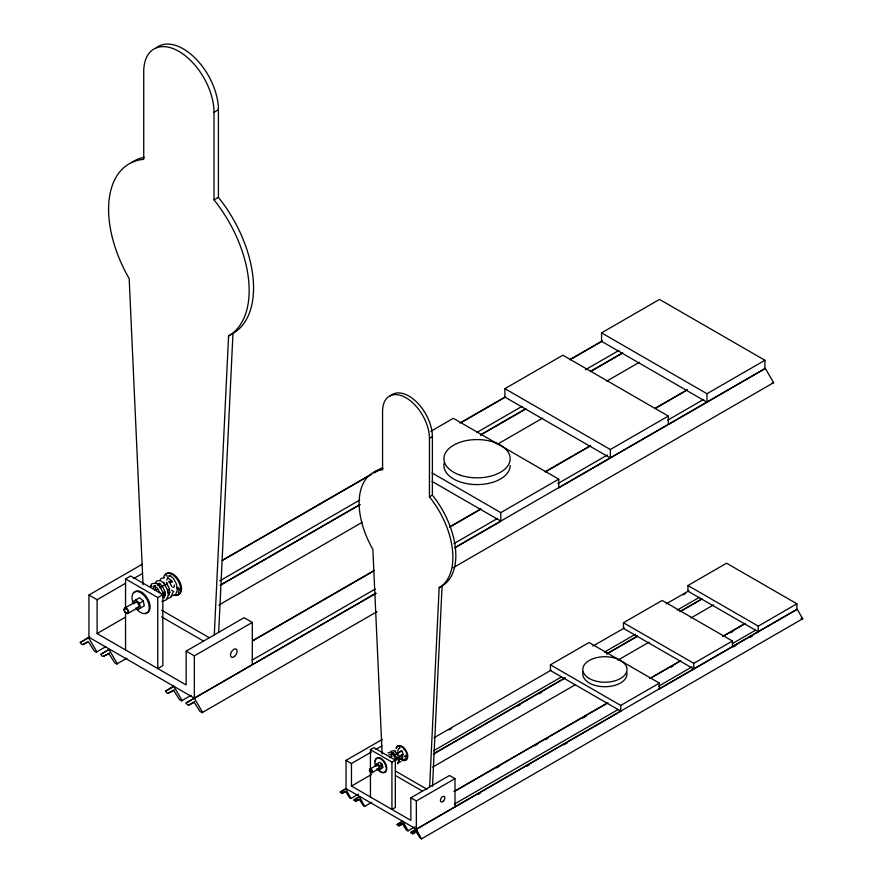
<?xml version="1.0" encoding="UTF-8"?>
<svg xmlns="http://www.w3.org/2000/svg" width="883" height="883" viewBox="0 0 883 883"><rect width="100%" height="100%" fill="white"/><g stroke="black" fill="none" stroke-linecap="round" stroke-linejoin="round"><path stroke-width="1.32" d="M176.81 588.012L177.891 587.449L179.547 589.027L177.306 589.369M404.624 756.179L405.352 755.329L406.467 756.389L404.966 756.61M214.282 634.932L228.576 335.959A99.393 57.384 60 0 0 214.017 199.889L214.017 112.262A49.702 28.698 60 0 0 178.874 51.391A49.702 28.698 60 0 0 143.73 71.689L143.73 159.315A99.393 57.384 60 0 0 129.172 278.575L143.046 584.767M218.675 632.394L232.969 333.432A99.393 57.384 60 0 0 218.41 197.362L218.41 109.724A49.702 28.698 60 0 0 195.286 58.245A49.702 28.698 60 0 0 156.357 47.803M429.646 786.565L439.16 587.592A66.291 38.278 60 0 0 429.447 496.831L429.447 438.387A33.146 19.139 60 0 0 406.014 397.78A33.146 19.139 60 0 0 382.571 411.312L382.571 469.767A66.291 38.278 60 0 0 372.869 549.314L382.14 754.005M432.515 786.245L442.096 585.904A66.291 38.278 60 0 0 432.383 495.142L432.383 436.688A33.146 19.139 60 0 0 416.478 401.875A33.146 19.139 60 0 0 390.352 395.948M134.58 603.497C135.485 599.27 140.938 605.374 138.322 607.449L127.991 613.42M376.467 766.036L376.898 765.086L378.31 765.473L379.204 768.464L372.074 772.658M381.909 766.654L381.909 765.782M154.713 585.694L155.563 589.656M150.618 586.334L151.788 583.729L155.706 583.1C160.794 586.014 163.046 591.831 163.631 597.383M153.278 588.067L153.863 586.014L153.267 586.544L155.474 586.08L154.702 586.047L157.549 588.398L159.812 592.78M155.309 583.597L156.545 581.025L160.43 580.484L164.15 583.553L167.163 589.16L168.333 595.197L166.644 599.678L161.71 601.588M157.748 585.517L158.322 583.475L157.671 583.95L159.878 583.486L159.128 583.376L162.008 585.749L164.337 590.087L165.22 594.667L163.984 597.957M391.732 754.733L391.864 753L393.343 752.691L396.324 757.095L396.909 760.153M166.832 580.087L167.571 577.901M178.2 593.034L179.547 589.027M397.736 751.146L398.476 748.972M406.467 756.389L405.562 759.06L403.067 759.711M172.936 592.438L170.849 597.427L166.39 598.851M175.827 594.071L177.472 589.701L176.346 583.84L173.421 578.409L169.812 575.429M399.105 760.682L399.944 758.464L399.348 755.351M402.173 759.027L403.023 756.764M160.253 579.59L161.291 578.398L164.404 577.747M168.94 594.921L168.521 595.473L169.768 592.14L168.874 587.471L166.501 583.056M400.937 761.621L397.681 762.934M397.549 763.817L398.984 760.506L398.211 756.477L396.191 752.735L393.708 750.682L390.683 751.367M399.271 748.641L400.098 747.857L399.326 747.448M80.265 642.504L88.455 637.559L96.832 651.842L96.324 652.151L94.249 650.981L88.499 641.875L82.87 644.557L81.832 644.469L80.265 642.504L89.823 636.985M100.772 654.336L108.951 649.391L117.329 663.685L116.821 663.983L114.746 662.813L108.995 653.707L103.366 656.389L102.329 656.301L100.772 654.336L109.128 649.502M165.551 691.179L173.741 686.234L182.108 700.517L181.611 700.826L179.525 699.656L173.774 690.55L168.145 693.232L167.108 693.144L165.551 691.179L173.907 686.345M194.624 701.621L188.642 705.064L187.615 704.976L186.048 703.011L375.827 593.221M188.642 705.064L194.282 702.382L200.022 711.488L202.108 712.658L377.03 611.654M202.108 712.658L202.615 712.36L194.238 698.067M454.668 547.703L765.274 368.377L773.651 382.67L772.117 382.88M340.242 792.051L345.706 788.751L350.948 798.486L349.569 797.702L345.728 791.632L341.975 793.42L340.242 792.051L346.213 788.607M353.917 799.943L359.381 796.643L364.624 806.389L363.233 805.605L359.403 799.523L355.65 801.322L353.917 799.943L359.889 796.499M397.129 824.523L402.582 821.223L408.178 830.748L406.445 830.175L402.615 824.093L398.862 825.892L397.471 825.108L397.129 824.523L401.897 821.764M417.306 831.024L412.527 833.784L410.794 832.415L797.139 609.215L802.735 618.74L801.002 618.166M412.527 833.784L416.29 831.996L420.12 838.066L421.511 838.85L802.735 618.74M421.511 838.85L416.257 829.115M214.017 112.262L218.41 109.724M214.017 199.889L218.41 197.362M228.576 335.959L232.969 333.432M186.048 703.011L252.317 664.678L252.317 622.416L194.359 655.87L194.359 698.144L88.94 637.272L88.94 595.01L142.163 564.281M125.552 578.939L130.629 576.003L162.847 594.601L162.847 665.616L157.759 668.552L157.759 597.537L125.552 578.939L125.552 608.983M88.94 595.01L97.097 599.712L125.474 583.332M133.752 578.553L142.031 573.773M430.838 431.279L453.31 418.31L558.729 479.171L558.729 487.626M124.878 608.045L135.22 602.074M155.22 590.528L157.527 589.193M159.834 587.868L166.755 583.873M169.061 582.537L171.368 581.202M504.91 388.663L562.857 355.209L668.288 416.07L668.288 424.524L610.341 457.979L504.91 397.118L504.91 388.663L610.341 449.524L668.288 416.07M601.555 332.869L706.974 393.73L706.974 402.184L601.555 341.324L601.555 332.869L659.502 299.414L764.921 360.275L764.921 368.73L668.685 424.359M135.783 599.954L139.459 603.21L143.311 600.992L144.293 605.804L137.759 609.579L135.916 607.945M429.447 438.387L432.383 436.688M162.936 593.244L165.242 591.908M167.549 590.584L169.856 589.248M157.759 597.537L162.847 594.601M222.262 560.308L371.588 474.094M373.973 472.714L382.339 467.88M459.988 423.045L505.385 396.842M569.899 359.591L602.151 340.97M222.428 560.418L371.765 474.204M374.149 472.824L382.516 468.001M461.356 422.482L505.562 396.953M570.076 359.712L602.327 341.092M97.097 599.712L97.097 633.53L125.474 617.14M82.87 644.557L87.649 641.798M96.324 652.151L105.883 646.632M219.878 580.804L359.657 500.109M476.732 432.515L522.129 406.301M585.44 369.745L618.895 350.441M220.055 585.241L359.834 504.546M480.495 434.889L525.893 408.674M590.396 371.434L622.658 352.803M221.423 584.667L360.01 504.668M480.661 434.999L524.866 409.48M590.572 371.544L621.632 353.619M103.366 656.389L109.337 652.945M116.821 663.983L126.887 658.166M218.874 605.054L362.24 522.283M497.228 444.348L542.626 418.134M606.632 381.202L639.391 362.273M429.447 496.831L432.383 495.142M97.097 633.53L186.147 684.943L186.147 651.124L244.094 617.67L252.317 622.416M252.582 640.705L374.436 570.352M449.701 526.908L480.76 508.972M545.275 471.721L590.672 445.518M655.175 408.266L687.438 389.646M252.759 640.826L373.421 571.158M449.877 527.019L480.937 509.083M545.451 471.842L589.645 446.323M655.352 408.387L685.219 391.147M168.145 693.232L174.117 689.789M432.074 472.968L500.782 512.626L558.729 479.171M706.974 393.73L764.921 360.275M181.611 700.826L191.158 695.307M252.085 660.131L375.143 589.093M453.983 543.575L497.504 518.431M557.924 483.564L607.405 454.977M667.824 420.109L703.674 399.414M252.946 664.38L375.992 593.343M454.844 547.824L500.242 521.61M558.773 487.813L610.153 458.156M452.979 567.824L773.651 382.67M439.16 587.592L442.096 585.904M454.999 806.852L454.999 778.651L416.346 800.969L416.346 829.159L346.026 788.563L346.026 760.373L382.339 739.413M370.441 749.656L373.84 747.702L395.319 760.108L395.319 807.47L391.931 809.424L391.931 762.062L370.441 749.656L370.441 769.954M346.026 760.373L351.467 763.519L371.379 752.018M376.059 749.314L381.92 745.936M375.474 764.711L379.833 762.195L382.295 764.369L382.946 767.581L378.586 770.097L376.953 768.64M369.999 769.071L376.898 765.086M389.668 757.713L391.931 756.411M394.204 755.097L401.003 751.168M550.407 664.833L620.727 705.429L620.727 711.069L550.407 670.473L550.407 664.833L589.06 642.515L659.38 683.111L659.38 688.751M623.475 622.747L693.795 663.343L693.795 668.983L623.475 628.376L623.475 622.747L662.129 600.429L732.449 641.025L732.449 646.665M687.934 585.528L758.254 626.124L758.254 631.764L687.934 591.168L687.934 585.528L726.588 563.211L796.908 603.806L796.908 609.447L659.148 689.027M377.273 763.674L379.723 765.848L382.295 764.369M395.142 759.336L403.078 754.755M391.931 762.062L395.319 760.108M434.061 737.746L551.069 670.186M592.857 646.058L624.413 627.99M666.201 603.862L688.895 590.76M351.467 763.519L351.467 786.069L371.379 774.568M340.584 792.647L342.979 791.267M449.237 729.91L451.632 728.53M683.265 594.8L685.65 593.42M341.975 793.42L345.562 791.356M350.948 798.486L358.454 794.148M433.674 750.716L561.433 676.963M604.425 652.14L635.462 634.226M677.25 610.098L699.601 597.195M433.41 753.905L564.745 678.078M606.533 653.95L637.581 636.025M680.561 611.213L702.051 598.806M433.917 753.762L565.252 677.934M607.04 653.806L636.897 636.566M679.877 611.753L701.367 599.347M354.26 800.539L356.655 799.159M517.835 706.091L520.23 704.711M539.336 693.685L541.721 692.305M355.65 801.322L359.226 799.247M364.624 806.389L371.787 802.25M432.681 767.095L575.109 684.855M618.089 660.043L649.137 642.118M690.925 617.99L713.607 604.888M351.467 786.069L410.86 820.362L410.86 797.802L449.513 775.495L454.999 778.651M453.928 791.576L607.957 702.647M649.745 678.53L680.793 660.605M722.581 636.477L745.263 623.376M454.436 791.433L607.272 703.188M650.252 678.376L680.098 661.146M723.089 636.323L744.579 623.917M398.663 824.424L401.048 823.044M496.577 767.89L498.961 766.51M534.778 745.837L537.173 744.457M545.528 739.634L547.913 738.254M582.537 718.254L586.124 716.19M670.892 667.25L673.288 665.87M730.594 632.78L732.989 631.4M398.862 825.892L403.63 823.133M620.727 705.429L659.38 683.111M693.795 663.343L732.449 641.025M758.254 626.124L796.908 603.806M407.836 830.958L414.999 826.819M454.403 804.071L618.321 709.424M658.575 686.19L692.007 666.886M732.603 643.453L755.627 630.153M410.794 832.415L620.937 711.091M411.147 833L414.723 830.936M478.012 794.402L480.396 793.022M526.963 766.135L529.347 764.755M563.972 744.766L567.559 742.702M733.519 646.875L735.914 645.495M750.241 637.228L752.625 635.848M171.026 596.135L175.474 594.712M138.322 607.449L137.34 607.537M378.973 768.674L377.935 768.574M394.811 751.223L395.805 750.793M387.946 752.846L390.562 752.437L393.255 754.733L395.12 758.199M388.939 754.722L390.407 754.424L391.787 755.958M166.081 575.815L170 576.235M167.814 591.985L169.856 592.813M163.267 594.667L165.342 595.506M397.957 758.078L400.683 759.181M432.074 481.412L500.782 521.08L500.782 512.626M171.556 590.33L173.885 591.676M403.719 748.972L405.407 749.943M161.6 610.186L209.249 637.692M161.545 616.864L203.013 640.793M395.463 771.058L427.107 789.325M186.147 651.124L194.359 655.87M395.783 775.715L422.008 790.859M410.86 797.802L416.346 800.969M151.026 585.738L151.677 586.224M168.057 577.857L171.048 580.33M143.311 600.992L139.635 597.736L133.09 601.5L133.587 603.906M395.374 758.155L396.82 759.788M163.355 592.173L165.088 594.127M168.819 580.959L171.788 586.489M392.847 752.746L393.575 755.274M159.128 583.575L160.11 586.974M397.979 752.139L398.465 754.126M166.744 582.283L167.284 584.524M379.723 765.848L380.385 769.06M139.459 603.21L140.452 608.023M401.29 754.689L402.052 758.663M610.341 449.524L610.341 457.979M370.441 772.669L370.441 797.029M125.552 611.72L125.552 649.954M626.654 671.753A22.097 12.759 0 0 1 604.888 686.731A22.097 12.759 0 0 1 583.133 671.753M370.308 771.908A2.075 1.192 60 0 1 370.198 768.994A2.075 1.192 60 0 1 372.483 771.4A2.075 1.192 60 0 1 370.661 772.283M401.599 750.98A2.208 1.28 60 0 1 402.008 751.135M375.529 765.848A8.113 4.691 60 0 1 379.502 758.298A8.113 4.691 60 0 1 386.147 769.821A8.113 4.691 60 0 1 377.626 769.479M375.33 761.753A8.113 4.691 60 0 1 380.573 758.177A8.113 4.691 60 0 1 386.721 767.184A8.113 4.691 60 0 1 382.56 772.327M381.07 771.698A8.113 4.691 60 0 1 379.591 770.616M402.549 752.614A2.208 1.28 60 0 1 402.924 754.788A2.208 1.28 60 0 1 401.5 755.12M399.944 751.996A2.208 1.28 60 0 1 402.218 752.139M395.926 748.376A8.113 4.691 60 0 1 402.46 747.349A8.113 4.691 60 0 1 407.184 757.173A8.113 4.691 60 0 1 401.467 759.921M401.666 751.113A2.075 1.192 60 0 1 402.041 751.267M396.5 748.044A8.113 4.691 60 0 1 406.103 750.616A8.113 4.691 60 0 1 403.531 760.219M380.86 763.861A2.208 1.28 60 0 1 381.246 764.248M381.831 765.23A2.208 1.28 60 0 1 381.864 767.062M373.708 472.438A66.291 38.278 60 0 1 382.913 468.443M510.175 465.462A33.135 19.128 0 0 1 474.877 484.557A33.135 19.128 0 0 1 444.193 462.968M170.585 582.603A3.311 1.909 60 0 1 171.699 580.882M133.167 603.21A12.163 7.02 60 0 1 139.117 591.897A12.163 7.02 60 0 1 149.084 609.16A12.163 7.02 60 0 1 136.313 608.663M134.028 592.78A12.163 7.02 60 0 1 147.571 598.531A12.163 7.02 60 0 1 145.783 613.133M174.304 584.932A3.311 1.909 60 0 1 172.715 587.372M169.779 582.438A3.311 1.909 60 0 1 172.604 582.085M163.741 577.029A12.163 7.02 60 0 1 178.134 580.882A12.163 7.02 60 0 1 174.282 595.274M164.26 584.093A12.163 7.02 60 0 1 163.741 582.162M170.728 582.625A3.102 1.788 60 0 1 171.821 581.058M165.474 574.623A12.163 7.02 60 0 1 179.746 581.787A12.163 7.02 60 0 1 175.154 594.778M131.468 162.593A99.393 57.384 60 0 1 144.238 157.329M589.27 678.486A22.097 12.759 0 0 0 626.235 672.758A22.097 12.759 0 0 0 599.171 657.14A22.097 12.759 0 0 0 589.27 678.486M369.458 770.241A1.876 1.082 60 0 0 371.456 772.713A1.876 1.082 60 0 0 371.456 770.064A1.876 1.082 60 0 0 369.458 770.241M443.211 801.289A3.124 1.81 -60 0 0 444.204 796.444A3.124 1.81 -60 0 0 440.496 799.733A3.124 1.81 -60 0 0 443.211 801.289M460.473 475.275A33.135 19.128 0 0 0 510.175 458.707A33.135 19.128 0 0 0 460.473 442.14A33.135 19.128 0 0 0 460.473 475.275M124.238 609.469A3.102 1.788 60 0 0 127.527 613.564A3.102 1.788 60 0 0 127.527 609.171A3.102 1.788 60 0 0 124.238 609.469M124.073 609.8A2.815 1.623 60 0 0 127.064 613.508A2.815 1.623 60 0 0 127.064 609.524A2.815 1.623 60 0 0 124.073 609.8M234.635 656.356A4.691 2.704 -60 0 0 236.125 649.093A4.691 2.704 -60 0 0 230.584 654.005A4.691 2.704 -60 0 0 234.635 656.356"/></g></svg>
